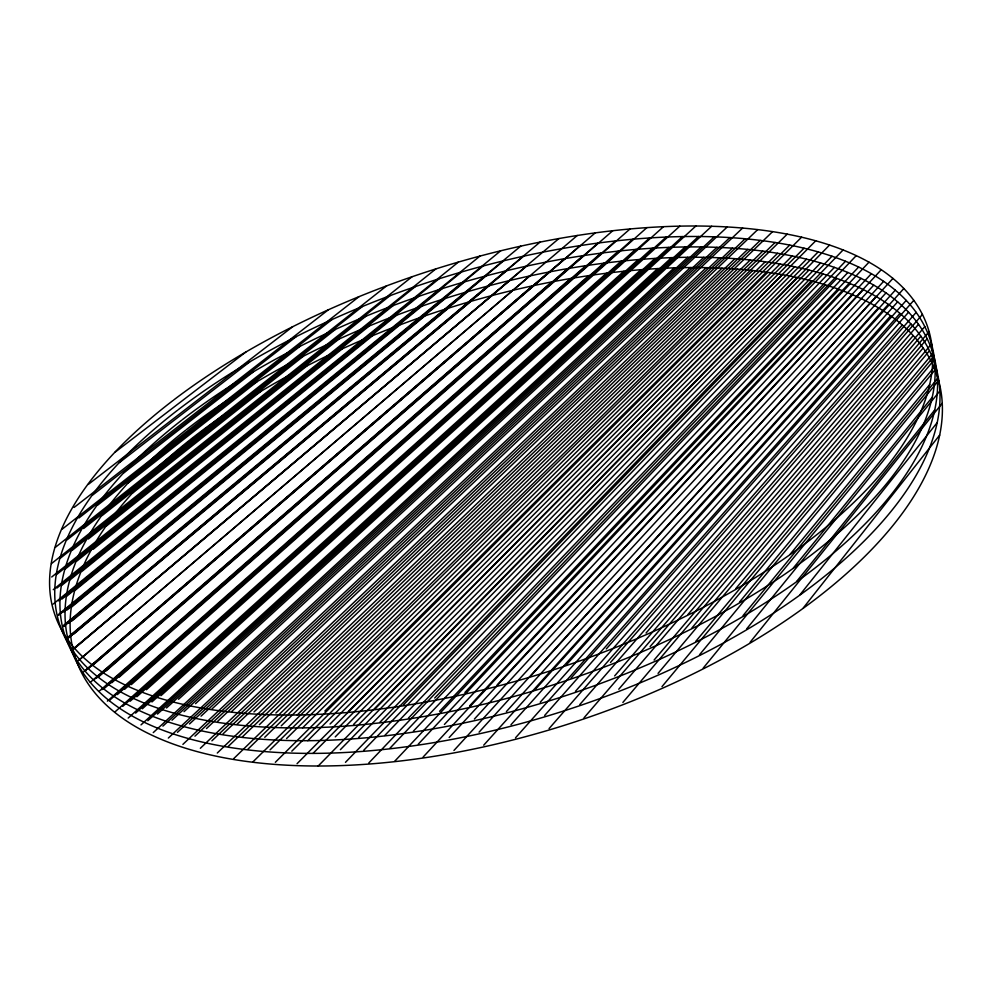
<?xml version="1.0" encoding="UTF-8"?>
<svg xmlns="http://www.w3.org/2000/svg" width="992" height="992" viewBox="0 0 992 992"><rect width="100%" height="100%" fill="white"/><g stroke="black" fill="none" stroke-linecap="round" stroke-linejoin="round"><path stroke-width="1.49" d="M803.334 607.898L939.672 435.116M800.06 594.667L937.204 422.604M796.762 581.324L934.724 409.994M750.175 642.208L942.251 403.273M793.439 567.883L932.232 397.308M746.641 628.94L939.858 390.984M703.241 668.075L938.593 380.544M743.082 615.561L937.452 378.609M790.091 554.33L929.715 384.524M699.496 654.807L936.237 368.441M739.499 602.082L935.034 366.147M661.986 686.65L931.835 362.675M695.727 641.415L933.881 356.264M735.878 588.479L932.604 353.611M658.056 673.394L929.504 350.734M691.92 627.924L931.5 344.001M622.864 702.46L923.168 347.981M654.1 660.04L927.16 338.718M688.076 614.333L929.095 331.65M618.772 689.229L920.849 336.189M650.107 646.573L924.804 326.628M584.015 717.811L913.21 335.594M614.643 675.912L918.518 324.322M646.077 632.995L922.424 314.452M579.762 704.618L910.892 323.938M610.477 662.47L916.174 312.381M549.06 728.599L902.298 324.979M575.459 691.325L908.56 312.207M606.286 648.929L913.806 300.353M544.658 715.468L899.98 313.447M571.132 677.933L906.217 300.402M515.518 737.825L890.655 315.791M540.218 702.224L897.636 301.841M566.767 664.417L903.848 288.511M510.979 724.755L888.324 304.383M483.712 745.19L878.428 307.805M535.754 688.87L895.292 290.16M506.416 711.562L885.98 292.9M479.074 732.17L876.097 296.509M531.241 675.416L892.936 278.417M453.939 750.485L883.636 281.344M474.387 719.051L873.741 285.138M449.178 737.527L863.375 289.639M497.178 684.864L881.256 269.712M469.662 705.82L871.373 273.693M423.15 757.032L852.624 294.76M444.391 724.47L861.019 278.38M464.901 692.478L868.992 262.173M418.289 744.136L850.256 283.662M439.568 711.314L858.638 267.034M394.717 761.236L839.17 289.453M413.391 731.141L847.887 272.49M434.694 698.033L856.245 255.638M389.757 748.414L836.789 278.454M368.776 763.009L825.406 284.865M408.444 718.047L845.494 261.256M384.76 735.481L834.396 267.381M363.742 750.262L823.013 273.941M345.476 762.327L811.369 280.897M403.471 704.841L843.088 249.947M379.725 722.449L831.99 256.246M358.67 737.403L820.595 262.967M340.392 749.654L808.951 270.072M318.196 766.01L797.072 277.524M374.641 709.305L829.56 245.036M353.561 724.445L818.164 251.918M335.246 736.87L806.521 259.172M313.013 753.399L794.629 266.774M348.403 711.388L815.734 240.796M297.042 763.716L782.527 274.685M330.076 723.999L804.066 248.211M307.793 740.689L792.174 255.961M275.33 762.302L767.746 272.366M291.809 751.192L780.059 264.021M324.855 711.028L801.61 237.187M286.552 738.569L777.592 253.282M302.535 727.892L789.706 245.086M270.06 749.865L765.266 261.764M253.084 761.732L752.742 270.518M281.244 725.846L775.099 242.482M297.228 714.984L787.226 234.149M264.74 737.316L762.761 251.112M247.752 749.357L750.225 259.991M275.888 713.025L772.594 231.632M233.728 758.62L737.502 269.13M259.383 724.681L760.244 240.386M228.358 746.331L734.973 258.676M242.383 736.895L747.708 249.401M217.285 753.027L722.04 268.175M253.989 711.934L757.714 229.611M222.964 733.944L732.418 248.161M236.976 724.334L745.166 238.762M200.334 748.29L706.341 267.654M211.904 740.826L719.473 257.784M231.52 711.673L742.611 228.048M217.521 721.469L729.852 237.584M194.94 736.176L703.75 257.325M206.485 728.537L716.894 247.343M182.888 744.372L690.395 267.555M201.029 716.15L714.302 236.828M212.028 708.896L727.272 226.945M177.469 732.332L687.766 257.288M189.509 723.962L701.146 246.946M168.33 738.06L674.188 267.865M195.536 703.663L711.698 226.263M172.013 720.204L685.137 246.958M184.028 711.661L698.517 236.505M153.252 732.604L657.721 268.572M162.911 726.119L671.534 257.647M157.455 714.079L668.881 247.38M166.507 707.99L682.484 236.58M178.51 699.273L695.888 226.002M141.013 724.879L640.956 269.712M147.82 720.738L655.03 258.428M142.352 708.796L652.339 248.211M151.95 701.952L666.19 237.063M160.964 695.677L679.83 226.139M128.191 718.059L623.869 271.25M135.594 713.112L638.24 259.606M130.138 701.245L635.512 249.451M136.834 696.744L649.624 237.944M146.407 689.738L663.499 226.684M114.737 712.132L606.459 273.234M122.772 706.366L621.128 261.206M117.316 694.598L618.363 251.1M124.632 689.291L632.76 239.233M131.291 684.616L646.908 227.627M107.372 701.133L588.653 275.652M109.318 700.513L603.669 263.227M101.99 689.614L585.838 265.695M103.862 688.832L600.867 253.171M111.823 682.732L615.586 240.932M119.09 677.263L630.007 228.966M99.237 691.201L570.45 278.541M90.309 682.335L551.763 281.926M93.893 679.78L567.585 268.621M96.571 678.02L582.998 255.676M98.369 677.052L598.064 243.052M106.28 670.79L612.796 230.714M83.799 671.72L532.555 285.832M84.99 671.001L548.861 272.044M88.511 668.273L564.708 258.652M91.115 666.351L580.146 245.607M92.839 665.186L595.225 232.884M78.517 660.486L529.616 275.999M79.62 659.593L577.282 235.488M74.226 648.098L558.918 238.551M73.197 649.165L526.653 266.104M74.202 648.694L509.752 280.525M68.795 636.529L540.07 242.098M67.84 637.769L523.677 256.159M69.068 637.174L506.751 270.68M69.006 637.645L489.192 285.708M73.954 633.9L470.89 301.37M63.786 626.522L486.13 275.888M68.832 622.964L467.79 291.623M72.143 620.818L448.545 308.115M62.446 626.299L520.688 246.165M63.761 625.89L503.725 260.76M58.416 614.519L500.687 250.802M58.516 615.325L483.067 266.005M63.674 611.94L464.678 281.827M67.084 609.968L445.396 298.394M71.672 607.005L424.973 315.878M62 599.044L442.221 288.622M66.675 596.254L421.761 306.181M75.119 590.352L399.826 324.942M53.221 604.054L479.967 256.072M58.491 600.854L461.553 271.969M81.666 571.59L372.583 335.68M53.258 589.682L458.416 262.074M56.866 588.058L439.047 278.789M61.653 585.441L418.525 296.422M70.209 579.712L396.552 315.245M56.594 574.554L415.288 286.626M65.261 569.011L393.241 305.511M76.855 561.063L369.222 325.996M93.012 549.407L342.29 348.812M51.708 576.997L435.848 268.919M72.019 550.473L365.837 316.262M88.325 539.016L338.842 339.128M106.64 525.872L307.036 365.837M189.348 440.386L186.806 442.407A453.369 216.318 -18.1 0 0 407.241 760.17A453.369 216.318 -18.1 0 0 924.085 349.32A453.369 216.318 -18.1 0 0 190.166 439.741M51.497 563.592L412.015 276.768M60.301 558.236L389.93 295.715M102.089 515.604L303.465 356.14M132.618 493.024L260.958 391.294M185.306 430.491L182.739 432.512A454.894 214.495 -18.1 0 0 402.256 747.311A454.894 214.495 -18.1 0 0 921.915 337.726A454.894 214.495 -18.1 0 0 186.124 429.846M55.292 547.386L386.595 285.882M67.146 539.822L362.44 306.478M83.601 528.55L335.37 329.406M128.253 482.918L257.226 381.56M62.248 529.096L359.03 296.645M78.864 518.022L331.874 319.622M97.501 505.275L299.882 346.394M181.226 420.546L178.659 422.567A456.419 212.648 -18.1 0 0 397.222 734.365A456.419 212.648 -18.1 0 0 919.72 326.046A456.419 212.648 -18.1 0 0 182.057 419.914M92.901 494.884L296.261 336.586M123.864 472.762L253.456 371.764M177.134 410.552L174.542 412.56A457.969 210.763 -18.1 0 0 392.15 721.308A457.969 210.763 -18.1 0 0 917.513 314.29A457.969 210.763 -18.1 0 0 177.965 409.919M74.09 507.433L328.364 309.777M119.449 462.532L249.686 361.906M88.251 484.431L292.64 326.74M173.017 400.495L170.413 402.504A459.519 208.853 -18.1 0 0 387.041 708.139A459.519 208.853 -18.1 0 0 915.281 302.448A459.519 208.853 -18.1 0 0 173.848 399.863M114.998 452.253L245.88 352.011"/></g></svg>
